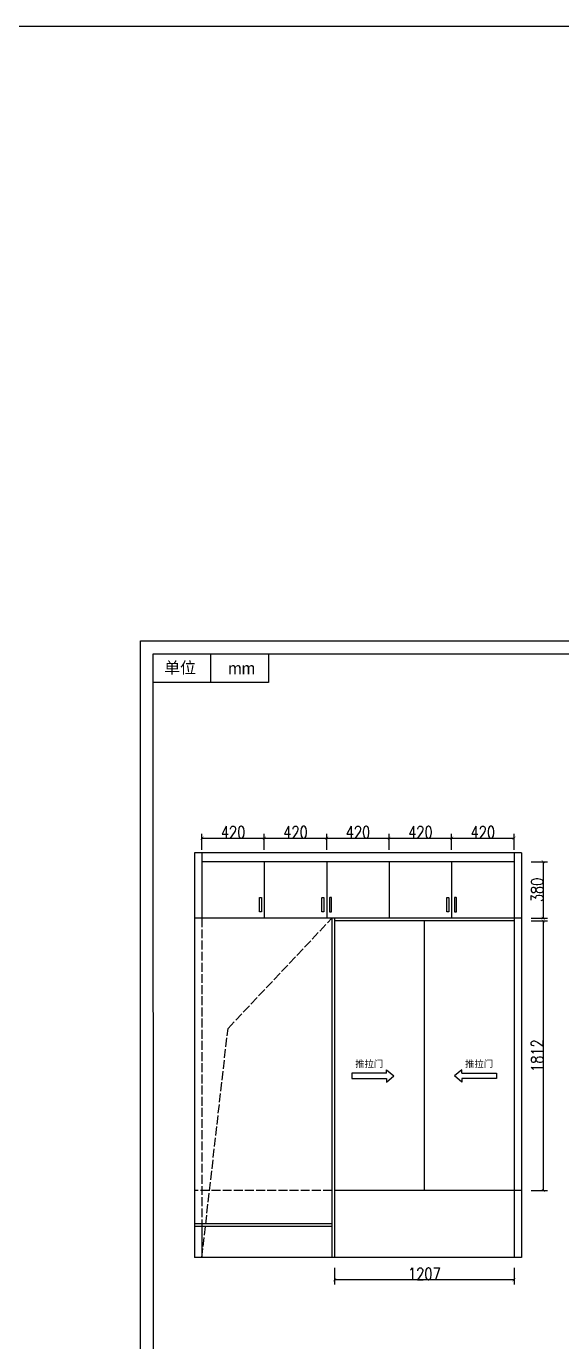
# Model space of a CAD drawing. Header units: millimetres. Extents: x 3255186 to 3429179, y -984851 to -941485.
# Drawn here: x 3300891 to 3304493, y -950326 to -941485 of the extents above; entities that cross this region are included whole.
import ezdxf

# ---------------------------------------------------------------- set-up
doc = ezdxf.new("R2010")
doc.units = ezdxf.units.MM
doc.header["$PDMODE"] = 35
doc.linetypes.add('ACAD_ISO02W100', pattern=[15, 12, -3])
doc.linetypes.add('ACAD_ISO03W100', pattern=[30, 12, -18])
doc.layers.add('图层2', color=7, linetype='Continuous')
doc.layers.add('块', color=7, linetype='Continuous', lineweight=30)
doc.styles.add('DIM_FONT', font='SIMPLEX.shx', dxfattribs={"width": 0.8})
doc.styles.add('ROMANS', font='romans')
doc.styles.get("Standard").update_dxf_attribs({"font": 'acaderef.shx', "bigfont": 'bigfont.shx'})
doc.styles.add('新宋体', font='', dxfattribs={"height": 80})
doc.styles.add('标注用字体', font='', dxfattribs={"height": 70})
doc.styles.get('新宋体').set_extended_font_data('NSimSun')
doc.styles.get('标注用字体').set_extended_font_data('FangSong_GB2312')
doc.dimstyles.new('ISO-25', dxfattribs={"dimtxt": 80, "dimasz": 20, "dimexe": 30, "dimexo": 80, "dimtad": 1, "dimdec": 0, "dimtxsty": 'DIM_FONT', "dimblk": 'ARCHTICK', "dimcen": 2.5, "dimadec": 0, "dimazin": 0, "dimtfac": 1, "dimtdec": 0, "dimtmove": 1, "dimatfit": 3, "dimfxl": 80, "dimfxlon": 1, "dimarcsym": 0})

# ---------------------------------------------------------------- blocks, each defined once
blk = doc.blocks.new('_ArchTick')
at = {"color": 0, "linetype": 'ByBlock', "const_width": 0.15}
blk.add_lwpolyline([(-0.5, -0.5), (0.5, 0.5)], dxfattribs=at)
blk = doc.blocks.new('*D164')
at = {"color": 0, "lineweight": -2, "ltscale": 5}
for p, q in [((3302072.1, -947019.3), (3302072.1, -946911.3)), ((3302072.1, -946941.3), (3302492.1, -946941.3)), ((3302492.1, -947019.3), (3302492.1, -946911.3))]:
    blk.add_line(p, q, dxfattribs=at)
at = {"layer": 'Defpoints', "color": 0, "ltscale": 5}
for p in [(3302492.1, -946941.3), (3302072.1, -947099.3), (3302492.1, -947099.3)]:
    blk.add_point(p, dxfattribs=at)
at = {"color": 0, "lineweight": -2, "ltscale": 5, "xscale": 20, "yscale": 20, "zscale": 20, "rotation": 180}
blk.add_blockref('_ArchTick', (3302072.1, -946941.3), dxfattribs=at)
at = {"color": 0, "lineweight": -2, "ltscale": 5, "xscale": 20, "yscale": 20, "zscale": 20}
blk.add_blockref('_ArchTick', (3302492.1, -946941.3), dxfattribs=at)
at = {"color": 0, "ltscale": 5, "insert": (3302282.1, -946900.7), "char_height": 80, "attachment_point": 5, "style": 'DIM_FONT'}
blk.add_mtext('420', dxfattribs=at)
blk = doc.blocks.new('*D165')
at = {"color": 0, "lineweight": -2, "ltscale": 5}
for p, q in [((3302492.1, -947019.3), (3302492.1, -946911.3)), ((3302492.1, -946941.3), (3302912.1, -946941.3)), ((3302912.1, -947019.3), (3302912.1, -946911.3))]:
    blk.add_line(p, q, dxfattribs=at)
at = {"layer": 'Defpoints', "color": 0, "ltscale": 5}
for p in [(3302912.1, -946941.3), (3302492.1, -947099.3), (3302912.1, -947099.3)]:
    blk.add_point(p, dxfattribs=at)
at = {"color": 0, "lineweight": -2, "ltscale": 5, "xscale": 20, "yscale": 20, "zscale": 20, "rotation": 180}
blk.add_blockref('_ArchTick', (3302492.1, -946941.3), dxfattribs=at)
at = {"color": 0, "lineweight": -2, "ltscale": 5, "xscale": 20, "yscale": 20, "zscale": 20}
blk.add_blockref('_ArchTick', (3302912.1, -946941.3), dxfattribs=at)
at = {"color": 0, "ltscale": 5, "insert": (3302702.1, -946900.7), "char_height": 80, "attachment_point": 5, "style": 'DIM_FONT'}
blk.add_mtext('420', dxfattribs=at)
blk = doc.blocks.new('*D166')
at = {"color": 0, "lineweight": -2, "ltscale": 5}
for p, q in [((3302912.1, -947019.3), (3302912.1, -946911.3)), ((3302912.1, -946941.3), (3303332.1, -946941.3)), ((3303332.1, -947019.3), (3303332.1, -946911.3))]:
    blk.add_line(p, q, dxfattribs=at)
at = {"layer": 'Defpoints', "color": 0, "ltscale": 5}
for p in [(3303332.1, -946941.3), (3302912.1, -947099.3), (3303332.1, -947099.3)]:
    blk.add_point(p, dxfattribs=at)
at = {"color": 0, "lineweight": -2, "ltscale": 5, "xscale": 20, "yscale": 20, "zscale": 20, "rotation": 180}
blk.add_blockref('_ArchTick', (3302912.1, -946941.3), dxfattribs=at)
at = {"color": 0, "lineweight": -2, "ltscale": 5, "xscale": 20, "yscale": 20, "zscale": 20}
blk.add_blockref('_ArchTick', (3303332.1, -946941.3), dxfattribs=at)
at = {"color": 0, "ltscale": 5, "insert": (3303122.1, -946900.7), "char_height": 80, "attachment_point": 5, "style": 'DIM_FONT'}
blk.add_mtext('420', dxfattribs=at)
blk = doc.blocks.new('*D167')
at = {"color": 0, "lineweight": -2, "ltscale": 5}
for p, q in [((3303332.1, -947019.3), (3303332.1, -946911.3)), ((3303332.1, -946941.3), (3303752.1, -946941.3)), ((3303752.1, -947019.3), (3303752.1, -946911.3))]:
    blk.add_line(p, q, dxfattribs=at)
at = {"layer": 'Defpoints', "color": 0, "ltscale": 5}
for p in [(3303752.1, -946941.3), (3303332.1, -947099.3), (3303752.1, -947099.3)]:
    blk.add_point(p, dxfattribs=at)
at = {"color": 0, "lineweight": -2, "ltscale": 5, "xscale": 20, "yscale": 20, "zscale": 20, "rotation": 180}
blk.add_blockref('_ArchTick', (3303332.1, -946941.3), dxfattribs=at)
at = {"color": 0, "lineweight": -2, "ltscale": 5, "xscale": 20, "yscale": 20, "zscale": 20}
blk.add_blockref('_ArchTick', (3303752.1, -946941.3), dxfattribs=at)
at = {"color": 0, "ltscale": 5, "insert": (3303542.1, -946900.7), "char_height": 80, "attachment_point": 5, "style": 'DIM_FONT'}
blk.add_mtext('420', dxfattribs=at)
blk = doc.blocks.new('*D168')
at = {"color": 0, "lineweight": -2, "ltscale": 5}
for p, q in [((3303752.1, -947019.3), (3303752.1, -946911.3)), ((3303752.1, -946941.3), (3304172.1, -946941.3)), ((3304172.1, -947019.3), (3304172.1, -946911.3))]:
    blk.add_line(p, q, dxfattribs=at)
at = {"layer": 'Defpoints', "color": 0, "ltscale": 5}
for p in [(3304172.1, -946941.3), (3303752.1, -947099.3), (3304172.1, -947099.3)]:
    blk.add_point(p, dxfattribs=at)
at = {"color": 0, "lineweight": -2, "ltscale": 5, "xscale": 20, "yscale": 20, "zscale": 20, "rotation": 180}
blk.add_blockref('_ArchTick', (3303752.1, -946941.3), dxfattribs=at)
at = {"color": 0, "lineweight": -2, "ltscale": 5, "xscale": 20, "yscale": 20, "zscale": 20}
blk.add_blockref('_ArchTick', (3304172.1, -946941.3), dxfattribs=at)
at = {"color": 0, "ltscale": 5, "insert": (3303962.1, -946900.7), "char_height": 80, "attachment_point": 5, "style": 'DIM_FONT'}
blk.add_mtext('420', dxfattribs=at)
blk = doc.blocks.new('*D169')
at = {"color": 0, "lineweight": -2, "ltscale": 5}
for p, q in [((3304288.1, -947099.3), (3304398.1, -947099.3)), ((3304368.1, -947099.3), (3304368.1, -947479.3)), ((3304288.1, -947479.3), (3304398.1, -947479.3))]:
    blk.add_line(p, q, dxfattribs=at)
at = {"layer": 'Defpoints', "color": 0, "ltscale": 5}
for p in [(3303752.1, -947099.3), (3303752.1, -947479.3), (3304368.1, -947479.3)]:
    blk.add_point(p, dxfattribs=at)
at = {"color": 0, "lineweight": -2, "ltscale": 5, "xscale": 20, "yscale": 20, "zscale": 20}
for p, rotation in [((3304368.1, -947099.3), 90), ((3304368.1, -947479.3), 270)]:
    blk.add_blockref('_ArchTick', p, dxfattribs=dict(at, rotation=rotation))
at = {"color": 0, "ltscale": 5, "insert": (3304327.5, -947289.3), "char_height": 80, "attachment_point": 5, "rotation": 90, "style": 'DIM_FONT'}
blk.add_mtext('380', dxfattribs=at)
blk = doc.blocks.new('*D170')
at = {"color": 0, "lineweight": -2, "ltscale": 5}
for p, q in [((3304288.1, -947497.3), (3304398.1, -947497.3)), ((3304368.1, -947497.3), (3304368.1, -949309.3)), ((3304288.1, -949309.3), (3304398.1, -949309.3))]:
    blk.add_line(p, q, dxfattribs=at)
at = {"layer": 'Defpoints', "color": 0, "ltscale": 5}
for p in [(3303568.6, -947497.3), (3303568.6, -949309.3), (3304368.1, -949309.3)]:
    blk.add_point(p, dxfattribs=at)
at = {"color": 0, "lineweight": -2, "ltscale": 5, "xscale": 20, "yscale": 20, "zscale": 20}
for p, rotation in [((3304368.1, -947497.3), 90), ((3304368.1, -949309.3), 270)]:
    blk.add_blockref('_ArchTick', p, dxfattribs=dict(at, rotation=rotation))
at = {"color": 0, "ltscale": 5, "insert": (3304327.5, -948403.3), "char_height": 80, "attachment_point": 5, "rotation": 90, "style": 'DIM_FONT'}
blk.add_mtext('1812', dxfattribs=at)
blk = doc.blocks.new('*D171')
at = {"color": 0, "lineweight": -2, "ltscale": 5}
for p, q in [((3302965.1, -949830.3), (3302965.1, -949940.3)), ((3304172.1, -949830.3), (3304172.1, -949940.3)), ((3304172.1, -949910.3), (3302965.1, -949910.3))]:
    blk.add_line(p, q, dxfattribs=at)
at = {"layer": 'Defpoints', "color": 0, "ltscale": 5}
for p in [(3302965.1, -949309.3), (3304172.1, -949309.3), (3302965.1, -949910.3)]:
    blk.add_point(p, dxfattribs=at)
at = {"color": 0, "lineweight": -2, "ltscale": 5, "xscale": 20, "yscale": 20, "zscale": 20, "rotation": 180}
blk.add_blockref('_ArchTick', (3302965.1, -949910.3), dxfattribs=at)
at = {"color": 0, "lineweight": -2, "ltscale": 5, "xscale": 20, "yscale": 20, "zscale": 20}
blk.add_blockref('_ArchTick', (3304172.1, -949910.3), dxfattribs=at)
at = {"color": 0, "ltscale": 5, "insert": (3303568.6, -949869.7), "char_height": 80, "attachment_point": 5, "style": 'DIM_FONT'}
blk.add_mtext('1207', dxfattribs=at)
blk = doc.blocks.new('*D409')
at = {"color": 0, "lineweight": -2, "ltscale": 5}
for p, q in [((3374459, -946810), (3374489, -946810)), ((3374459, -946810), (3374459, -947410)), ((3374379, -947410), (3374489, -947410))]:
    blk.add_line(p, q, dxfattribs=at)
at = {"layer": 'Defpoints', "color": 0, "ltscale": 5}
for p in [(3374429.6, -946810), (3292697, -947410), (3374459, -947410)]:
    blk.add_point(p, dxfattribs=at)
at = {"color": 0, "lineweight": -2, "ltscale": 5, "xscale": 20, "yscale": 20, "zscale": 20}
for p, rotation in [((3374459, -946810), 90), ((3374459, -947410), 270)]:
    blk.add_blockref('_ArchTick', p, dxfattribs=dict(at, rotation=rotation))
at = {"color": 0, "ltscale": 5, "insert": (3374418.4, -947110), "char_height": 80, "attachment_point": 5, "rotation": 90, "style": 'DIM_FONT'}
blk.add_mtext('600', dxfattribs=at)
blk = doc.blocks.new('M')
for p, q in [((7224, 24106), (7224, 32333)), ((7224, 32333), (18599, 32332)), ((18599, 32332), (18599, 24106)), ((7346, 24228), (7345, 32211)), ((7345, 32211), (18477, 32210)), ((7886, 31941), (7886, 32211)), ((8426, 32211), (8426, 31941)), ((15589, 32004), (15589, 32211)), ((16220, 32004), (16220, 32211)), ((16852, 32210), (16852, 25243)), ((18477, 32210), (18477, 24228)), ((8426, 31941), (7345, 31941)), ((15589, 32004), (16852, 32004)), ((16852, 30991), (18477, 30991)), ((16852, 30810), (18477, 30810)), ((16852, 30770), (18477, 30770)), ((16852, 30294), (18477, 30294)), ((16852, 30253), (18477, 30253)), ((16852, 29969), (18477, 29969)), ((16852, 29440), (18477, 29440)), ((16852, 29156), (18477, 29156)), ((16852, 28628), (18477, 28628)), ((16852, 28343), (18477, 28343)), ((16852, 27815), (18477, 27815)), ((16852, 27531), (18477, 27531)), ((16852, 26962), (18477, 26962)), ((16852, 26677), (18477, 26677)), ((16852, 25557), (18477, 25557)), ((16852, 25527), (18477, 25527)), ((18477, 25243), (7346, 25243)), ((8159, 24482), (8159, 25243)), ((9459, 24482), (9459, 25243)), ((10272, 24482), (10272, 25243)), ((11572, 24482), (11572, 25243)), ((12385, 24482), (12385, 25243)), ((13685, 24228), (13685, 25243)), ((14091, 24228), (14091, 25243)), ((15913, 25243), (15913, 24232)), ((15916, 25243), (15916, 24232)), ((18477, 25050), (15913, 25050)), ((13685, 24989), (7346, 24989)), ((13685, 24736), (7346, 24736)), ((13685, 24482), (7346, 24482)), ((8792, 24228), (8792, 24482)), ((8819, 24228), (8819, 24482)), ((18477, 24228), (7346, 24228)), ((10414, 24254), (11133, 24254)), ((12734, 24254), (13581, 24254)), ((18599, 24106), (7224, 24106))]:
    blk.add_line(p, q)
at = {"color": 0, "ltscale": 5}
for p, q in [((8286, 24520), (8372, 24696)), ((8199, 24608), (8286, 24520)), ((8207, 24266), (8294, 24442)), ((8121, 24354), (8207, 24266))]:
    blk.add_line(p, q, dxfattribs=at)
at = {"linetype": 'ACAD_ISO03W100'}
blk.add_line((11279, 24228), (11279, 24482), dxfattribs=at)
at = {"lineweight": 25}
for points in [[(7434, 24442), (7607, 24442), (7607, 24266), (7434, 24266)], [(8120, 24442), (8293, 24442), (8293, 24266), (8120, 24266)], [(8861, 24442), (9034, 24442), (9034, 24266), (8861, 24266)], [(9601, 24442), (9774, 24442), (9774, 24266), (9601, 24266)], [(11433, 24442), (11606, 24442), (11606, 24266), (11433, 24266)], [(12062, 24442), (12235, 24442), (12235, 24266), (12062, 24266)]]:
    blk.add_lwpolyline(points, close=True, dxfattribs=at)
at = {"layer": '块'}
blk.add_lwpolyline([(14364, 24939), (14524, 24939), (14524, 24783), (14364, 24783)], close=True, dxfattribs=at)
at = {"layer": '块', "lineweight": 25}
for points in [[(8199, 24696), (8372, 24696), (8372, 24520), (8199, 24520)], [(8828, 24696), (9001, 24696), (9001, 24520), (8828, 24520)]]:
    blk.add_lwpolyline(points, close=True, dxfattribs=at)
at = {"attachment_point": 1}
for s, insert, char_height, width in [('{\\fSimSun|b0|i0|c134|p54;第  张}', (15641, 32177), 99.06, 2286.9), ('{\\fSimSun|b0|i0|c134|p54;共  张}', (16289, 32178), 99.06, 2286.9), ('{\\fSimSun|b0|i0|c134|p2;缔造时尚家居精品\\P    传承北欧优异品质}', (16957, 30683), 101.58, 1676.49), ('{\\fSimSun|b0|i0|c134|p54;推拉门竖框}', (7380, 25194), 101.58, 748), ('{\\fSimSun|b0|i0|c134|p54;订货日期}', (11676, 25194), 101.58, 567.91), ('{\\fSimHei|b0|i0|c134|p2;注意事项}', (13789, 25141), 121.9, 119.08), ('{\\fSimSun|b0|i0|c134|p54;温 馨 提 示}', (16777, 25217), 101.58, 2345.16), ('{\\fSimSun|b0|i0|c134|p54;拉门上下轨}', (7380, 24940), 101.58, 748), ('{\\fSimSun|b0|i0|c134|p54;交货日期}', (11676, 24940), 101.58, 567.91), ('{\\fSimSun|b0|i0|c134|p54;安装方式}', (7450, 24686), 101.58, 567.91), ('{\\fSimSun|b0|i0|c134|p54;正常安装}', (8390, 24672), 73.14, 538.56), ('{\\fSimSun|b0|i0|c134|p54;特殊安装}', (9029, 24665), 73.14, 538.56), ('{\\fSimSun|b0|i0|c134|p54;联系电话}', (11676, 24686), 101.58, 567.91), ('{\\fSimSun|b0|i0|c134|p54;在地板\\P前安装}', (7666, 24456), 65.83, 645.46), ('{\\fSimSun|b0|i0|c134|p54;在地板\\P后安装}', (8324, 24456), 65.83, 645.46), ('{\\fSimSun|b0|i0|c134|p54;不保留\\P地脚线}', (9098, 24460), 65.83, 645.46), ('{\\fSimSun|b0|i0|c134|p54;保留地脚线\\P    尺寸为：}', (9780, 24458), 65.83, 801.54), ('{\\fSimSun|b0|i0|c134|p54;不保留\\P\\fSimSun|b0|i0|c134|p2;石膏线}', (11648, 24460), 65.83, 645.46), ('{\\fSimSun|b0|i0|c134|p54;保留\\fSimSun|b0|i0|c134|p2;石膏线\\P尺寸为:}', (12254, 24460), 65.83, 645.46)]:
    blk.add_mtext(s, dxfattribs=dict(at, insert=insert, char_height=char_height, width=width))
at = {"char_height": 109.1, "attachment_point": 5}
for s, insert in [('{\\fSimSun|b0|i0|c134|p54;单位}', (7596, 32074)), ('{\\fArial|b0|i0|c0|p32;mm}', (8174, 32074))]:
    blk.add_mtext(s, dxfattribs=dict(at, insert=insert))
at = {"attachment_point": 1}
for s, insert, char_height, width, style in [('图  纸  名  称', (17091, 30178), 126.2, 1414.86, '新宋体'), ('客  户  姓  名', (17083, 29365), 126.2, 1414.86, '新宋体'), ('联  系  电  话', (17036, 28600), 126.2, 1756.25, '新宋体'), ('客  户  地  址', (17100, 27740), 126.2, 1414.86, '新宋体'), ('客  户  签  名', (17081, 26887), 126.2, 1414.86, '新宋体'), ('柜体颜色  ', (9563, 25194), 92.1, 1815.91, '新宋体'), ('{\\fSimSun|b0|i0|c134|p2;1、推拉门柜体预留        90mm           \\P       \\P         70mm推拉门轨道位置；\\P\\P2、抽屉拉手为：\\L           \\l，\\P   \\P    平开门拉手为：\\L              \\l；\\P               }', (14197, 25149), 67.72, 4207.93, '标注用字体'), ('{\\fSimSun|b0|i0|c134|p54;柜体封边}', (9563, 24940), 92.1, 1815.91, '新宋体'), ('{\\fSimSun|b0|i0|c134|p54;设计制图}', (9563, 24686), 92.1, 1815.91, '新宋体')]:
    blk.add_mtext(s, dxfattribs=dict(at, insert=insert, char_height=char_height, width=width, style=style))
at = {"char_height": 101.55, "attachment_point": 1, "style": 'ROMANS'}
for s, insert in [('{\\fSimSun|b0|i0|c134|p2;\\H0.8x;     \\H0.75x;    ① 订制本公司衣柜或推拉门金额不足2000元,需加收100元运费。\\P        }', (15519, 24930)), ('{\\fSimSun|b0|i0|c134|p2;\\P\\H0.6x;        \u3000 ② 请要求销售员充分讲解并完全理解设计意图,对本图确定无误}', (15508, 24904)), ('{\\fSimSun|b0|i0|c134|p2;\\P\\H0.6x;\\P           方可签字。}', (15638, 24931)), ('{\\fSimSun|b0|i0|c134|p2;\\P\\H0.6x;           ③ 本图经客户确认后,本公司不承担任何更改责任。}', (15508, 24602))]:
    blk.add_mtext(s, dxfattribs=dict(at, insert=insert))

msp = doc.modelspace()

# ---------------------------------------------------------------- linework, layer by layer
at = {"ltscale": 5}
for p, q in [((3304222.1, -947039.3), (3302022.1, -947039.3)), ((3302022.1, -947039.3), (3302022.1, -949759.3)), ((3302072.1, -947039.3), (3302072.1, -947479.3)), ((3304172.1, -947039.3), (3304172.1, -949759.3)), ((3304222.1, -947039.3), (3304222.1, -949759.3)), ((3304172.1, -947099.3), (3302072.1, -947099.3)), ((3302492.1, -947099.3), (3302492.1, -947479.3)), ((3302912.1, -947099.3), (3302912.1, -947479.3)), ((3303332.1, -947099.3), (3303332.1, -947479.3)), ((3303752.1, -947099.3), (3303752.1, -947479.3)), ((3304222.1, -947479.3), (3302022.1, -947479.3)), ((3302947.1, -947479.3), (3302072.1, -947479.3)), ((3302947.1, -947479.3), (3302947.1, -949759.3)), ((3302965.1, -947479.3), (3302965.1, -949759.3)), ((3304172.1, -947497.3), (3302965.1, -947497.3)), ((3303568.6, -949309.3), (3303568.6, -947497.3)), ((3304172.1, -949309.3), (3302965.1, -949309.3)), ((3302947.1, -949534.3), (3302022.1, -949534.3)), ((3302947.1, -949552.3), (3302022.1, -949552.3)), ((3302072.1, -949534.3), (3302072.1, -949759.3)), ((3304222.1, -949759.3), (3302022.1, -949759.3))]:
    msp.add_line(p, q, dxfattribs=at)
at = {"color": 252, "linetype": 'ACAD_ISO02W100', "ltscale": 5}
for p, q in [((3302072.1, -947479.3), (3302072.1, -949759.3)), ((3304222.1, -949309.3), (3302022.1, -949309.3))]:
    msp.add_line(p, q, dxfattribs=at)
at = {"color": 6, "ltscale": 5}
msp.add_lwpolyline([(3255352.8, -941484.6), (3429179.2, -941484.6), (3429179.2, -955325.7), (3255352.8, -955325.7)], close=True, dxfattribs=at)
for points in [[(3302472.8, -947342), (3302472.8, -947435, -0.414214), (3302470.8, -947437), (3302461.9, -947437, -0.414214), (3302459.9, -947435), (3302459.9, -947342, -0.414214), (3302461.9, -947340), (3302470.8, -947340, -0.414214)], [(3302892.8, -947342), (3302892.8, -947435, -0.414214), (3302890.8, -947437), (3302881.9, -947437, -0.414214), (3302879.9, -947435), (3302879.9, -947342, -0.414214), (3302881.9, -947340), (3302890.8, -947340, -0.414214)], [(3302931.5, -947342), (3302931.5, -947435, 0.414214), (3302933.4, -947437), (3302942.3, -947437, 0.414214), (3302944.3, -947435), (3302944.3, -947342, 0.414214), (3302942.3, -947340), (3302933.4, -947340, 0.414214)], [(3303732.8, -947342), (3303732.8, -947435, -0.414214), (3303730.8, -947437), (3303721.9, -947437, -0.414214), (3303719.9, -947435), (3303719.9, -947342, -0.414214), (3303721.9, -947340), (3303730.8, -947340, -0.414214)], [(3303771.5, -947342), (3303771.5, -947435, 0.414214), (3303773.4, -947437), (3303782.3, -947437, 0.414214), (3303784.3, -947435), (3303784.3, -947342, 0.414214), (3303782.3, -947340), (3303773.4, -947340, 0.414214)]]:
    msp.add_lwpolyline(points, format="xyb", close=True)
at = {"color": 252, "linetype": 'ACAD_ISO02W100', "ltscale": 5}
msp.add_lwpolyline([(3302072.1, -949759.3), (3302247.9, -948219.9), (3302947.1, -947479.3)], dxfattribs=at)
at = {"layer": '图层2', "color": 0}
for p, q in [((3303313.5, -948521.3), (3303313.5, -948497.7)), ((3303313.5, -948497.7), (3303364, -948539.2)), ((3303313.5, -948580.6), (3303364, -948539.2)), ((3303821.4, -948497.7), (3303770.9, -948539.2)), ((3303821.4, -948580.6), (3303770.9, -948539.2)), ((3303821.4, -948521.3), (3303821.4, -948497.7)), ((3303313.5, -948557), (3303313.5, -948580.6)), ((3303821.4, -948557), (3303821.4, -948580.6))]:
    msp.add_line(p, q, dxfattribs=at)
for points in [[(3303313.5, -948521.3), (3303081.2, -948521.3), (3303081.2, -948557), (3303313.5, -948557)], [(3303821.4, -948521.3), (3304053.7, -948521.3), (3304053.7, -948557), (3303821.4, -948557)]]:
    msp.add_lwpolyline(points, dxfattribs=at)

# ---------------------------------------------------------------- block references
at = {"xscale": 0.7173527960549109, "yscale": 0.7173527962149819, "zscale": 0.71735279616}
msp.add_blockref('M', (3296476.2, -968808.3), dxfattribs=at)

# ---------------------------------------------------------------- texts
at = {"layer": '图层2', "color": 0, "char_height": 44.8, "width": 228.354}
for insert, attachment_point in [((3303291.9, -948435.8), 3), ((3303842.9, -948435.8), 1)]:
    msp.add_mtext('{\\fSimSun|b0|i0|c134|p2;推拉门}', dxfattribs=dict(at, insert=insert, attachment_point=attachment_point))

# ---------------------------------------------------------------- dimensions: what is measured, and where the dimension line sits
at = {"ltscale": 5}
for base, p1, p2, picture, middle in [((3374459, -947410), (3374429.6, -946810), (3292697, -947410), '*D409', (3374418.4, -947110)), ((3304368.1, -947479.3), (3303752.1, -947099.3), (3303752.1, -947479.3), '*D169', (3304327.5, -947289.3)), ((3304368.1, -949309.3), (3303568.6, -947497.3), (3303568.6, -949309.3), '*D170', (3304327.5, -948403.3))]:
    dim = msp.add_linear_dim(base=base, p1=p1, p2=p2, angle=90, dimstyle='ISO-25', dxfattribs=at)
    dim.commit()
    dim.dimension.update_dxf_attribs({"geometry": picture, "text_midpoint": middle})
for base, p1, p2, picture, middle in [((3302492.1, -946941.3), (3302072.1, -947099.3), (3302492.1, -947099.3), '*D164', (3302282.1, -946900.7)), ((3302912.1, -946941.3), (3302492.1, -947099.3), (3302912.1, -947099.3), '*D165', (3302702.1, -946900.7)), ((3303332.1, -946941.3), (3302912.1, -947099.3), (3303332.1, -947099.3), '*D166', (3303122.1, -946900.7)), ((3303752.1, -946941.3), (3303332.1, -947099.3), (3303752.1, -947099.3), '*D167', (3303542.1, -946900.7)), ((3304172.1, -946941.3), (3303752.1, -947099.3), (3304172.1, -947099.3), '*D168', (3303962.1, -946900.7)), ((3302965.1, -949910.3), (3304172.1, -949309.3), (3302965.1, -949309.3), '*D171', (3303568.6, -949869.7))]:
    dim = msp.add_linear_dim(base=base, p1=p1, p2=p2, dimstyle='ISO-25', dxfattribs=at)
    dim.commit()
    dim.dimension.update_dxf_attribs({"geometry": picture, "text_midpoint": middle})

doc.saveas('drawing.dxf')
